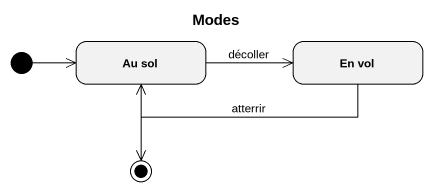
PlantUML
@startuml
title Modes
hide empty description
state "Au sol" as Au_sol
state "En vol" as En_vol
[*] -right-> Au_sol
Au_sol -right-> En_vol : décoller
En_vol -left-> Au_sol : atterrir
Au_sol --> [*]
@enduml
